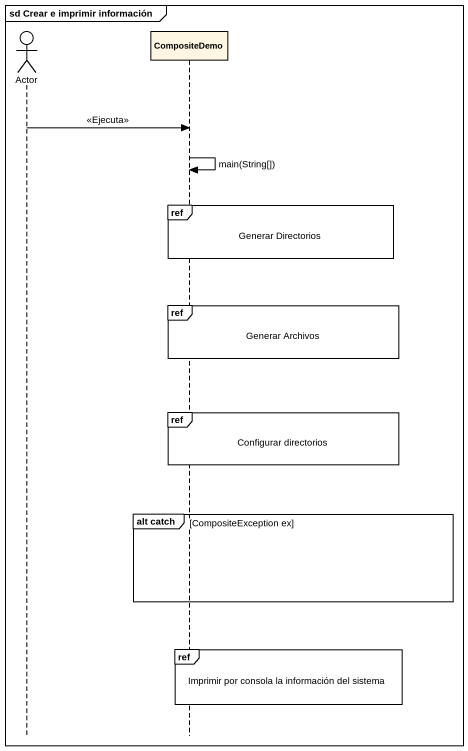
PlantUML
@startuml
mainframe sd Crear e imprimir información
hide footbox
actor "Actor" as Actor_
participant CompositeDemo

Actor_ -> CompositeDemo : <<Ejecuta>>
CompositeDemo -> CompositeDemo : main(String[])
ref over CompositeDemo : Generar Directorios
ref over CompositeDemo : Generar Archivos
ref over CompositeDemo : Configurar directorios
group alt catch [CompositeException ex]
end
ref over CompositeDemo : Imprimir por consola la información del sistema
@enduml
